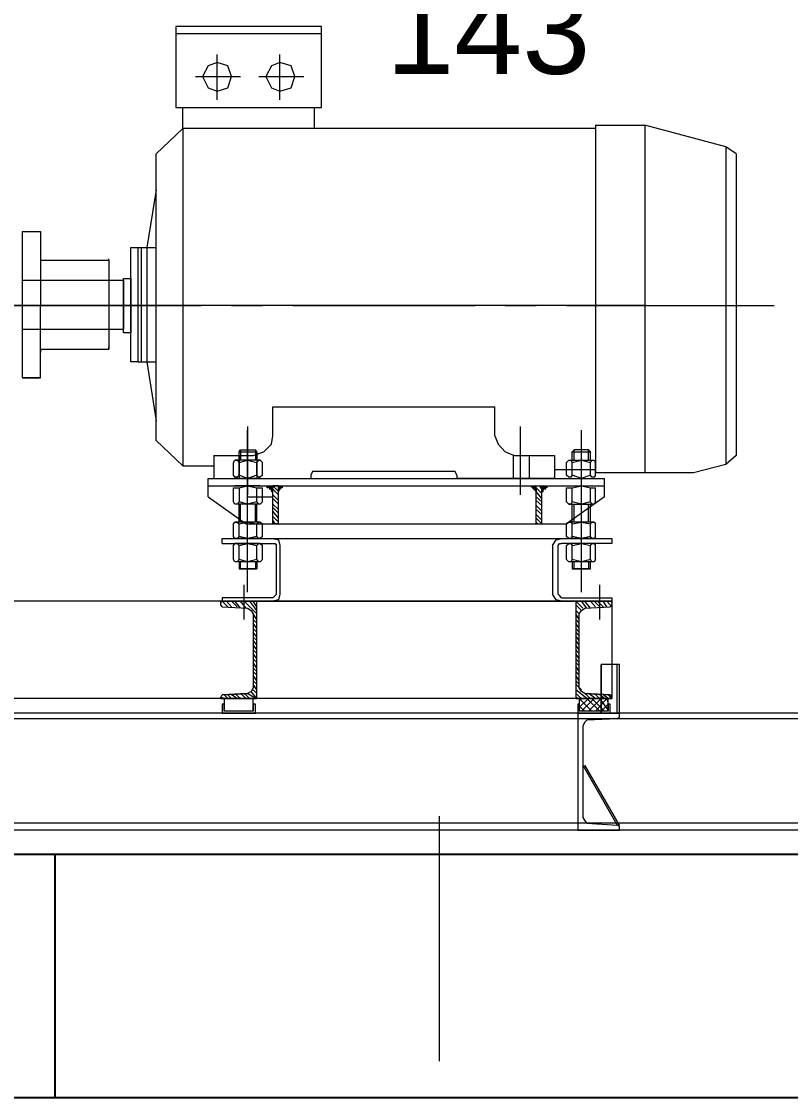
# Model space of a CAD drawing. Header units: millimetres. Extents: x 3220 to 226993, y 817 to 176024.
# Drawn here: x 124436 to 126016, y 145444 to 147654 of the extents above; entities that cross this region are included whole.
import ezdxf

# ---------------------------------------------------------------- set-up
doc = ezdxf.new("R2010")
doc.units = ezdxf.units.MM
doc.layers.add('Repère', color=76, linetype='Continuous')
doc.styles.get("Standard").update_dxf_attribs({"font": 'arial.ttf'})

# ---------------------------------------------------------------- blocks, each defined once
blk = doc.blocks.new('section 4-3')
for p, q in [((-250, 10000), (15250, 10000)), ((250, 9500), (14750, 9500))]:
    blk.add_line(p, q)
blk.add_lwpolyline([(4100, 10000), (4100, 9500)])
blk = doc.blocks.new('ligne broyage 2')
at = {"color": 7, "linetype": 'Continuous', "lineweight": 5, "true_color": 0x000007}
for points in [[(752.7, 9308.5), (752.7, 9474.9), (1052.2, 9474.9), (1052.2, 9308.5)], [(1052.2, 9460.4), (752.7, 9460.4), (752.7, 9460.4)], [(838.1, 9324.4), (838.1, 9417)], [(966.8, 9324.4), (966.8, 9417)], [(881.5, 9372.2), (788.9, 9372.2)], [(1011.7, 9372.2), (919.1, 9372.2)], [(1052.2, 9308.5), (752.7, 9308.5)], [(767.2, 9265.1), (767.2, 9308.5)], [(1037.7, 9265.1), (1037.7, 9308.5)], [(88.8, 9272.4), (88.8, 8557.8), (88.8, 8557.8)], [(1037.7, 9265.1), (1092.7, 9213.1), (1092.7, 9213.1)], [(-77.6, 9227.5), (-77.6, 8575.1), (-77.6, 8575.1)], [(1092.7, 9139.3), (1111.5, 9020.7), (1111.5, 8902)], [(1367.5, 9053.9), (1329.9, 9053.9)], [(1329.9, 9053.9), (1329.9, 8902)], [(1367.5, 9053.9), (1367.5, 8753)], [(1123.1, 9020.7), (1123.1, 8786.3), (1123.1, 8786.3)], [(1144.8, 8902), (1144.8, 9020.7), (1130.3, 9020.7), (1130.3, 8902)], [(1189.6, 8994.6), (1189.6, 8997.5), (1189.6, 8997.5)], [(1329.9, 8997.5), (1329.9, 8994.6), (1189.6, 8994.6), (1189.6, 8812.4)], [(1189.6, 8994.6), (1189.6, 8812.4)], [(1367.5, 8954.1), (1159.2, 8954.1), (1159.2, 8852.9)], [(1367.5, 8954.1), (1367.5, 8852.9), (1367.5, 8852.9)], [(249.3, 8902), (-177.4, 8902), (-177.4, 8902)], [(375.2, 8902), (311.5, 8902)], [(812, 8902), (437.4, 8902)], [(937.9, 8902), (874.3, 8902)], [(1426.8, 8902), (1000.1, 8902)], [(1111.5, 8902), (1111.5, 8786.3), (1092.7, 8664.8)], [(1130.3, 8902), (1130.3, 8786.3), (1144.8, 8786.3), (1144.8, 8902)], [(1329.9, 8753), (1329.9, 8902)], [(1367.5, 8852.9), (1159.2, 8852.9)], [(1189.6, 8812.4), (1189.6, 8816.7)], [(1327, 8812.4), (1189.6, 8812.4)], [(1327, 8812.4), (1329.9, 8809.5), (1329.9, 8805.1)], [(1367.5, 8753), (1329.9, 8753)], [(1329.9, 8753), (1367.5, 8753)], [(852.6, 8693.7), (396.9, 8693.7)], [(344.8, 8653.2), (344.8, 8512.9)], [(904.6, 8653.2), (904.6, 8512.9)], [(273.9, 8593.9), (273.9, 8546.2), (475, 8546.2)], [(326, 8593.9), (326, 8546.2)], [(359.3, 8593.9), (359.3, 8546.2)], [(885.8, 8593.9), (885.8, 8546.2)], [(922, 8593.9), (922, 8546.2)], [(475, 8553.4), (477.9, 8560.7), (485.1, 8560.7)], [(475, 8553.4), (475, 8546.2), (475, 8546.2)], [(485.1, 8560.7), (771.5, 8560.7), (774.4, 8553.4), (774.4, 8546.2)], [(300, 8524.5), (304.3, 8531.7)], [(974.1, 8546.2), (774.4, 8546.2), (774.4, 8546.2)], [(841, 8527.4), (841, 8531.7)], [(841, 8520.1), (852.6, 8531.7)], [(985.6, 8508.6), (985.6, 8546.2), (985.6, 8546.2)], [(300, 8515.8), (311.5, 8527.4)], [(300, 8505.7), (311.5, 8520.1)], [(300, 8498.5), (311.5, 8508.6)], [(841, 8512.9), (852.6, 8524.5)], [(841, 8501.3), (852.6, 8512.9)], [(300, 8491.2), (311.5, 8501.3)], [(300, 8479.6), (311.5, 8491.2)], [(841, 8494.1), (852.6, 8505.7)], [(841, 8482.5), (852.6, 8494.1)], [(841, 8475.3), (852.6, 8486.9)], [(300, 8472.4), (311.5, 8482.5)], [(300, 8460.8), (311.5, 8472.4)], [(300, 8453.6), (311.5, 8465.2)], [(841, 8465.2), (852.6, 8479.6)], [(841, 8456.5), (852.6, 8468.1)], [(308.6, 8453.6), (311.5, 8456.5)], [(848.2, 8453.6), (852.6, 8460.8)], [(156.7, 8290.1), (156.7, 8294.5)], [(156.7, 8282.9), (166.9, 8294.5)], [(156.7, 8290.1), (156.7, 8294.5), (263.8, 8294.5)], [(156.7, 8294.5), (156.7, 8094.9)], [(956.7, 8294.5), (156.7, 8294.5)], [(156.7, 8294.5), (2514.7, 8294.5)], [(156.7, 8290.1), (156.7, 8287.2), (159.6, 8282.9)], [(159.6, 8294.5), (922, 8294.5)], [(166.9, 8282.9), (174.1, 8294.5)], [(174.1, 8282.9), (185.7, 8294.5)], [(181.3, 8282.9), (192.9, 8294.5)], [(190, 8282.9), (200.1, 8294.5)], [(200.1, 8280), (211.7, 8294.5)], [(207.4, 8280), (219, 8294.5)], [(216.1, 8280), (230.5, 8294.5)], [(219, 8275.7), (230.5, 8287.2)], [(230.5, 8294.5), (230.5, 8094.9)], [(822.2, 8294.5), (259.5, 8294.5)], [(852.6, 8294.5), (956.7, 8294.5)], [(885.8, 8094.9), (885.8, 8294.5), (959.6, 8294.5), (855.4, 8294.5)], [(885.8, 8282.9), (893.1, 8294.5)], [(885.8, 8275.7), (900.3, 8294.5)], [(885.8, 8268.4), (911.9, 8294.5)], [(885.8, 8294.5), (959.6, 8294.5)], [(907.5, 8280), (919.1, 8294.5)], [(919.1, 8280), (930.7, 8294.5)], [(926.3, 8282.9), (937.9, 8294.5)], [(937.9, 8282.9), (948, 8294.5)], [(945.1, 8282.9), (956.7, 8294.5)], [(956.7, 8282.9), (959.6, 8287.2), (959.6, 8290.1)], [(956.7, 8282.9), (959.6, 8287.2)], [(959.6, 8294.5), (959.6, 8290.1), (959.6, 8290.1)], [(211.7, 8280), (159.6, 8282.9)], [(223.3, 8268.4), (219, 8275.7), (211.7, 8280)], [(223.3, 8268.4), (230.5, 8275.7)], [(223.3, 8256.9), (230.5, 8268.4)], [(223.3, 8116.6), (223.3, 8268.4)], [(885.8, 8256.9), (893.1, 8268.4)], [(904.6, 8280), (897.4, 8275.7), (893.1, 8268.4)], [(893.1, 8268.4), (893.1, 8116.6), (893.1, 8116.6)], [(956.7, 8282.9), (904.6, 8280)], [(223.3, 8249.6), (230.5, 8256.9)], [(223.3, 8238.1), (230.5, 8249.6)], [(885.8, 8249.6), (893.1, 8256.9)], [(885.8, 8238.1), (893.1, 8249.6)], [(223.3, 8230.8), (230.5, 8238.1)], [(223.3, 8223.6), (230.5, 8230.8)], [(223.3, 8213.5), (230.5, 8223.6)], [(885.8, 8230.8), (893.1, 8238.1)], [(885.8, 8220.7), (893.1, 8230.8)], [(885.8, 8213.5), (893.1, 8220.7)], [(223.3, 8204.8), (230.5, 8213.5)], [(223.3, 8194.7), (230.5, 8204.8)], [(885.8, 8204.8), (893.1, 8213.5)], [(885.8, 8194.7), (893.1, 8204.8)], [(223.3, 8187.4), (230.5, 8194.7)], [(223.3, 8175.9), (230.5, 8187.4)], [(885.8, 8187.4), (893.1, 8194.7)], [(885.8, 8175.9), (893.1, 8187.4)], [(140.8, 8164.3), (178.4, 8164.3), (178.4, 8064.5)], [(140.8, 8064.5), (140.8, 8164.3)], [(140.8, 8064.5), (140.8, 8164.3), (178.4, 8164.3)], [(145.2, 8123.8), (145.2, 8164.3), (145.2, 8164.3)], [(145.2, 8064.5), (145.2, 8164.3)], [(178.4, 8064.5), (178.4, 8164.3)], [(223.3, 8168.6), (230.5, 8175.9)], [(223.3, 8161.4), (230.5, 8168.6)], [(223.3, 8149.8), (230.5, 8161.4)], [(885.8, 8168.6), (893.1, 8175.9)], [(885.8, 8157.1), (893.1, 8168.6)], [(885.8, 8149.8), (893.1, 8157.1)], [(223.3, 8142.6), (230.5, 8149.8)], [(223.3, 8131), (230.5, 8142.6)], [(885.8, 8142.6), (893.1, 8149.8)], [(885.8, 8131), (893.1, 8142.6)], [(207.4, 8094.9), (230.5, 8112.2)], [(211.7, 8105), (219, 8109.3), (223.3, 8116.6)], [(211.7, 8105), (219, 8109.3), (223.3, 8116.6)], [(211.7, 8105), (219, 8109.3), (223.3, 8116.6)], [(211.7, 8105), (219, 8109.3), (223.3, 8116.6)], [(219, 8112.2), (230.5, 8123.8)], [(223.3, 8123.8), (230.5, 8131)], [(885.8, 8123.8), (893.1, 8131)], [(885.8, 8112.2), (893.1, 8123.8)], [(885.8, 8105), (893.1, 8112.2)], [(893.1, 8116.6), (897.4, 8109.3), (904.6, 8105), (956.7, 8102.1)], [(145.2, 8064.5), (145.2, 8105), (145.2, 8105)], [(159.6, 8102.1), (211.7, 8105), (159.6, 8102.1), (156.7, 8097.7), (156.7, 8094.9), (216.1, 8094.9)], [(211.7, 8105), (159.6, 8102.1), (156.7, 8097.7), (156.7, 8094.9)], [(156.7, 8094.9), (164, 8102.1)], [(159.6, 8102.1), (156.7, 8097.7), (156.7, 8094.9)], [(159.6, 8102.1), (156.7, 8097.7), (156.7, 8094.9)], [(159.6, 8102.1), (156.7, 8097.7), (156.7, 8094.9)], [(159.6, 8102.1), (156.7, 8097.7), (156.7, 8094.9)], [(159.6, 8102.1), (156.7, 8097.7), (156.7, 8094.9)], [(159.6, 8102.1), (156.7, 8097.7), (156.7, 8094.9)], [(156.7, 8094.9), (156.7, 8097.7), (156.7, 8097.7)], [(156.7, 8094.9), (156.7, 8097.7), (156.7, 8097.7)], [(156.7, 8094.9), (216.1, 8094.9)], [(156.7, 8094.9), (216.1, 8094.9), (216.1, 8094.9)], [(230.5, 8094.9), (156.7, 8094.9), (156.7, 8094.9)], [(230.5, 8094.9), (156.7, 8094.9), (156.7, 8094.9)], [(230.5, 8094.9), (156.7, 8094.9), (156.7, 8094.9)], [(156.7, 8094.9), (2514.7, 8094.9)], [(159.6, 8102.1), (211.7, 8105), (211.7, 8105)], [(164, 8094.9), (174.1, 8102.1)], [(164, 8068.8), (164, 8094.9)], [(164, 8068.8), (164, 8094.9)], [(164, 8086.2), (166.9, 8094.9)], [(164, 8071.7), (181.3, 8094.9)], [(190, 8068.8), (166.9, 8094.9)], [(171.2, 8094.9), (181.3, 8102.1)], [(171.2, 8068.8), (197.3, 8094.9)], [(204.5, 8068.8), (178.4, 8094.9)], [(181.3, 8094.9), (192.9, 8105)], [(181.3, 8068.8), (207.4, 8094.9)], [(190, 8094.9), (204.5, 8105)], [(219, 8068.8), (192.9, 8094.9)], [(197.3, 8068.8), (223.3, 8094.9)], [(200.1, 8094.9), (211.7, 8105)], [(223.3, 8076), (204.5, 8094.9)], [(219, 8094.9), (230.5, 8105)], [(223.3, 8090.5), (219, 8094.9)], [(223.3, 8094.9), (223.3, 8068.8)], [(226.2, 8094.9), (230.5, 8097.7)], [(885.8, 8094.9), (897.4, 8109.3)], [(888.7, 8094.9), (904.6, 8105)], [(900.3, 8094.9), (911.9, 8105)], [(907.5, 8094.9), (919.1, 8105)], [(919.1, 8094.9), (930.7, 8105)], [(926.3, 8094.9), (937.9, 8102.1)], [(937.9, 8094.9), (945.1, 8102.1)], [(945.1, 8094.9), (952.4, 8102.1)], [(952.4, 8094.9), (959.6, 8097.7)], [(959.6, 8094.9), (959.6, 8097.7), (956.7, 8102.1)], [(959.6, 8094.9), (959.6, 8097.7), (959.6, 8097.7)], [(178.4, 8068.8), (164, 8083.3)], [(164, 8068.8), (164, 8071.7)], [(211.7, 8068.8), (223.3, 8078.9)], [(-1428.7, 8064.5), (2448.1, 8064.5)], [(-1428.7, 8052.9), (2448.1, 8052.9)], [(140.8, 7834.5), (211.7, 7957.4), (211.7, 7957.4)], [(216.1, 7957.4), (145.2, 7834.5), (140.8, 7834.5)], [(-1428.7, 7838.8), (2448.1, 7838.8)], [(-1428.7, 7824.3), (2448.1, 7824.3)]]:
    blk.add_lwpolyline(points, dxfattribs=at)
for points in [[(807.7, 9372.2), (814.9, 9393.9), (838.1, 9401.1), (855.4, 9393.9), (867, 9372.2), (855.4, 9349), (838.1, 9341.8), (814.9, 9349)], [(937.9, 9372.2), (945.1, 9393.9), (966.8, 9401.1), (985.6, 9393.9), (997.2, 9372.2), (985.6, 9349), (966.8, 9341.8), (945.1, 9349)], [(1159.2, 8845.6), (1159.2, 8957), (1144.8, 8957), (1144.8, 8845.6)], [(216.1, 8094.9), (156.7, 8094.9)], [(230.5, 8094.9), (156.7, 8094.9)], [(164, 8068.8), (223.3, 8068.8), (223.3, 8083.3), (226.2, 8083.3), (226.2, 8064.5), (159.6, 8064.5), (159.6, 8083.3), (164, 8083.3)], [(164, 8068.8), (223.3, 8068.8), (223.3, 8083.3), (226.2, 8083.3), (226.2, 8064.5), (159.6, 8064.5), (159.6, 8083.3), (164, 8083.3)], [(893.1, 8068.8), (952.4, 8068.8), (952.4, 8083.3), (956.7, 8083.3), (956.7, 8064.5), (888.7, 8064.5), (888.7, 8083.3), (893.1, 8083.3)]]:
    blk.add_lwpolyline(points, close=True, dxfattribs=at)
at = {"color": 7, "linetype": 'Continuous', "lineweight": 15, "true_color": 0x000007}
for points in [[(-99.3, 9213.1), (-77.6, 9227.5), (88.8, 9272.4)], [(190, 9272.4), (88.8, 9272.4), (88.8, 9272.4)], [(190, 9272.4), (190, 8557.8)], [(190, 9265.1), (1037.7, 9265.1), (1037.7, 8572.2)], [(-99.3, 9213.1), (-99.3, 8593.9), (-99.3, 8593.9)], [(1092.7, 8624.3), (1092.7, 9213.1), (1092.7, 9213.1)], [(1130.3, 9020.7), (1092.7, 9020.7), (1092.7, 9020.7)], [(1130.3, 8786.3), (1092.7, 8786.3), (1092.7, 8786.3)], [(396.9, 8634.4), (396.9, 8693.7)], [(852.6, 8634.4), (852.6, 8693.7)], [(396.9, 8634.4), (389.6, 8617.1), (375.2, 8601.2), (356.4, 8593.9)], [(893.1, 8593.9), (871.4, 8601.2), (855.4, 8617.1), (852.6, 8634.4)], [(1037.7, 8572.2), (1092.7, 8624.3), (1092.7, 8624.3)], [(-99.3, 8593.9), (-77.6, 8575.1), (-11.1, 8557.8), (190, 8557.8)], [(356.4, 8593.9), (273.9, 8593.9), (273.9, 8593.9)], [(974.1, 8593.9), (893.1, 8593.9), (893.1, 8593.9)], [(974.1, 8593.9), (974.1, 8546.2)], [(273.9, 8565), (190, 8565)], [(1037.7, 8572.2), (974.1, 8572.2)], [(985.6, 8546.2), (171.2, 8546.2)], [(171.2, 8508.6), (171.2, 8546.2)], [(985.6, 8531.7), (171.2, 8531.7)], [(300, 8520.1), (289.8, 8531.7), (289.8, 8527.4), (289.8, 8531.7), (289.8, 8527.4), (289.8, 8531.7)], [(292.7, 8527.4), (292.7, 8531.7), (292.7, 8527.4), (292.7, 8531.7), (292.7, 8527.4), (292.7, 8531.7)], [(300, 8453.6), (300, 8531.7)], [(311.5, 8531.7), (300, 8531.7)], [(311.5, 8453.6), (311.5, 8531.7)], [(315.9, 8527.4), (311.5, 8531.7), (318.8, 8527.4), (315.9, 8531.7), (318.8, 8527.4), (315.9, 8531.7), (318.8, 8527.4), (315.9, 8531.7), (318.8, 8527.4), (315.9, 8531.7), (318.8, 8527.4), (315.9, 8531.7), (318.8, 8527.4), (318.8, 8531.7), (318.8, 8527.4), (318.8, 8531.7), (318.8, 8527.4), (318.8, 8531.7), (318.8, 8527.4), (318.8, 8531.7), (318.8, 8527.4), (318.8, 8531.7)], [(323.1, 8531.7), (311.5, 8520.1), (311.5, 8520.1)], [(841, 8520.1), (833.7, 8531.7), (833.7, 8527.4), (833.7, 8531.7), (833.7, 8527.4), (833.7, 8531.7), (833.7, 8527.4), (833.7, 8531.7), (833.7, 8527.4), (833.7, 8531.7)], [(838.1, 8527.4), (841, 8531.7), (838.1, 8527.4), (841, 8531.7), (838.1, 8524.5), (841, 8531.7), (838.1, 8524.5), (841, 8531.7), (838.1, 8524.5), (841, 8531.7)], [(841, 8531.7), (852.6, 8531.7)], [(841, 8453.6), (841, 8531.7)], [(852.6, 8531.7), (859.8, 8524.5), (855.4, 8531.7), (859.8, 8524.5), (855.4, 8531.7), (859.8, 8524.5), (855.4, 8531.7), (859.8, 8527.4), (855.4, 8531.7), (859.8, 8527.4), (855.4, 8531.7), (859.8, 8527.4), (859.8, 8531.7), (859.8, 8527.4), (859.8, 8531.7), (859.8, 8527.4)], [(864.1, 8527.4), (864.1, 8531.7), (864.1, 8527.4), (864.1, 8531.7), (864.1, 8527.4), (864.1, 8531.7), (852.6, 8520.1)], [(852.6, 8453.6), (852.6, 8531.7)], [(864.1, 8527.4), (859.8, 8531.7), (864.1, 8527.4), (859.8, 8531.7), (864.1, 8527.4), (859.8, 8531.7), (864.1, 8527.4), (859.8, 8531.7)], [(171.2, 8508.6), (249.3, 8453.6)], [(297.1, 8524.5), (300, 8527.4), (297.1, 8524.5), (300, 8527.4), (297.1, 8524.5), (300, 8527.4), (297.1, 8524.5), (300, 8527.4)], [(300, 8520.1), (300, 8524.5), (300, 8524.5)], [(311.5, 8524.5), (315.9, 8524.5), (311.5, 8524.5), (315.9, 8524.5), (311.5, 8527.4), (315.9, 8524.5), (311.5, 8527.4), (315.9, 8524.5), (311.5, 8527.4), (315.9, 8524.5), (311.5, 8527.4), (315.9, 8524.5), (311.5, 8527.4), (315.9, 8524.5), (311.5, 8527.4)], [(838.1, 8524.5), (841, 8527.4), (838.1, 8524.5), (841, 8527.4), (838.1, 8524.5), (841, 8527.4), (838.1, 8524.5), (841, 8527.4), (838.1, 8524.5), (841, 8527.4), (838.1, 8524.5), (841, 8527.4)], [(838.1, 8524.5), (841, 8524.5), (841, 8520.1), (841, 8524.5), (841, 8520.1), (841, 8524.5), (841, 8520.1), (841, 8524.5)], [(841, 8520.1), (841, 8524.5), (841, 8524.5)], [(855.4, 8524.5), (852.6, 8524.5), (855.4, 8524.5), (852.6, 8524.5), (855.4, 8524.5), (852.6, 8527.4), (855.4, 8524.5), (852.6, 8527.4), (855.4, 8524.5), (852.6, 8527.4), (859.8, 8524.5), (852.6, 8527.4), (859.8, 8524.5), (852.6, 8527.4), (859.8, 8524.5), (852.6, 8527.4)], [(904.6, 8508.6), (852.6, 8508.6)], [(985.6, 8508.6), (907.5, 8453.6), (907.5, 8453.6)], [(907.5, 8453.6), (249.3, 8453.6)], [(311.5, 8453.6), (300, 8453.6)], [(841, 8453.6), (852.6, 8453.6)], [(259.5, 8423.2), (156.7, 8423.2)], [(956.7, 8423.2), (156.7, 8423.2)], [(156.7, 8423.2), (156.7, 8413.1)], [(278.3, 8408.8), (271, 8420.3), (259.5, 8423.2)], [(852.6, 8423.2), (841, 8420.3), (838.1, 8408.8)], [(956.7, 8413.1), (956.7, 8423.2), (852.6, 8423.2)], [(156.7, 8413.1), (259.5, 8413.1)], [(266.7, 8408.8), (263.8, 8413.1), (259.5, 8413.1)], [(266.7, 8308.9), (266.7, 8408.8)], [(278.3, 8408.8), (278.3, 8308.9)], [(838.1, 8408.8), (838.1, 8308.9)], [(852.6, 8413.1), (848.2, 8413.1), (845.3, 8408.8)], [(845.3, 8308.9), (845.3, 8408.8)], [(956.7, 8413.1), (852.6, 8413.1), (852.6, 8413.1)], [(259.5, 8301.7), (156.7, 8301.7)], [(156.7, 8301.7), (156.7, 8294.5), (156.7, 8294.5)], [(156.7, 8301.7), (156.7, 8094.9), (156.7, 8094.9)], [(156.7, 8294.5), (2514.7, 8294.5)], [(263.8, 8294.5), (156.7, 8294.5)], [(956.7, 8294.5), (156.7, 8294.5)], [(156.7, 8294.5), (156.7, 8287.2), (159.6, 8282.9)], [(159.6, 8294.5), (922, 8294.5)], [(230.5, 8294.5), (230.5, 8094.9)], [(259.5, 8301.7), (263.8, 8306.1), (266.7, 8308.9)], [(259.5, 8294.5), (271, 8297.4), (278.3, 8308.9)], [(822.2, 8294.5), (259.5, 8294.5)], [(838.1, 8308.9), (841, 8297.4), (852.6, 8294.5)], [(845.3, 8308.9), (848.2, 8306.1), (852.6, 8301.7)], [(852.6, 8301.7), (956.7, 8301.7), (956.7, 8301.7)], [(956.7, 8301.7), (956.7, 8294.5), (852.6, 8294.5)], [(855.4, 8294.5), (959.6, 8294.5), (885.8, 8294.5)], [(885.8, 8094.9), (885.8, 8294.5)], [(956.7, 8282.9), (959.6, 8287.2), (959.6, 8294.5), (885.8, 8294.5)], [(956.7, 8301.7), (956.7, 8294.5)], [(956.7, 8301.7), (956.7, 8294.5)], [(956.7, 8301.7), (956.7, 8294.5), (956.7, 8294.5)], [(211.7, 8280), (159.6, 8282.9), (159.6, 8282.9)], [(223.3, 8268.4), (219, 8275.7), (211.7, 8280)], [(223.3, 8116.6), (223.3, 8268.4)], [(904.6, 8280), (897.4, 8275.7), (893.1, 8268.4)], [(893.1, 8268.4), (893.1, 8116.6)], [(956.7, 8282.9), (904.6, 8280), (904.6, 8280)], [(211.7, 8105), (219, 8109.3), (223.3, 8116.6)], [(211.7, 8105), (219, 8109.3), (223.3, 8116.6)], [(211.7, 8105), (219, 8109.3), (223.3, 8116.6)], [(211.7, 8105), (219, 8109.3), (223.3, 8116.6)], [(893.1, 8116.6), (897.4, 8109.3), (904.6, 8105)], [(893.1, 8116.6), (897.4, 8109.3), (904.6, 8105)], [(156.7, 8094.9), (2514.7, 8094.9)], [(230.5, 8094.9), (156.7, 8094.9), (216.1, 8094.9)], [(216.1, 8094.9), (156.7, 8094.9), (230.5, 8094.9)], [(230.5, 8094.9), (156.7, 8094.9)], [(156.7, 8094.9), (216.1, 8094.9), (216.1, 8094.9)], [(159.6, 8102.1), (211.7, 8105), (211.7, 8105)], [(159.6, 8102.1), (211.7, 8105)], [(159.6, 8102.1), (211.7, 8105)], [(159.6, 8102.1), (211.7, 8105)], [(223.3, 8094.9), (223.3, 8068.8), (223.3, 8068.8)], [(959.6, 8094.9), (885.8, 8094.9), (885.8, 8094.9)], [(885.8, 8094.9), (959.6, 8094.9), (959.6, 8094.9)], [(959.6, 8094.9), (885.8, 8094.9), (885.8, 8094.9)], [(885.8, 8094.9), (959.6, 8094.9), (959.6, 8094.9)], [(893.1, 8068.8), (893.1, 8094.9), (893.1, 8094.9)], [(959.6, 8094.9), (959.6, 8097.7), (956.7, 8102.1), (904.6, 8105)], [(959.6, 8094.9), (959.6, 8097.7), (956.7, 8102.1), (904.6, 8105)], [(952.4, 8094.9), (952.4, 8068.8), (952.4, 8068.8)], [(226.2, 8064.5), (226.2, 7824.3), (140.8, 7824.3)], [(226.2, 8064.5), (140.8, 8064.5), (140.8, 8064.5)], [(140.8, 8061.6), (140.8, 8064.5), (140.8, 8064.5)], [(145.2, 8052.9), (140.8, 8057.2), (140.8, 8061.6)], [(145.2, 8052.9), (207.4, 8050), (211.7, 8045.7), (216.1, 8038.4), (216.1, 7850.4)], [(216.1, 7850.4), (211.7, 7843.1), (207.4, 7838.8)], [(140.8, 7824.3), (140.8, 7831.6), (145.2, 7834.5)], [(207.4, 7838.8), (145.2, 7834.5), (145.2, 7834.5)]]:
    blk.add_lwpolyline(points, dxfattribs=at)
at = {"color": 1, "linetype": 'Continuous', "lineweight": 5, "true_color": 0x000001}
for points in [[(85.9, 8902), (2673.8, 8902), (2673.8, 8902)], [(1512.2, 8902), (1166.5, 8902)], [(219, 8313.3), (219, 8646), (219, 8646)], [(904.6, 8313.3), (904.6, 8646), (904.6, 8646)], [(511.2, 7853.3), (511.2, 7349.9), (511.2, 7349.9)]]:
    blk.add_lwpolyline(points, dxfattribs=at)
at = {"color": 5, "linetype": 'Continuous', "lineweight": 5, "true_color": 0x000005}
for points in [[(204.5, 8583.8), (204.5, 8605.5), (200.1, 8601.2)], [(237.8, 8601.2), (200.1, 8601.2)], [(200.1, 8583.8), (200.1, 8601.2), (200.1, 8601.2)], [(204.5, 8605.5), (233.4, 8605.5), (233.4, 8605.5)], [(233.4, 8583.8), (233.4, 8605.5), (237.8, 8601.2)], [(237.8, 8583.8), (237.8, 8601.2), (237.8, 8601.2)], [(885.8, 8601.2), (888.7, 8605.5), (888.7, 8583.8)], [(922, 8601.2), (885.8, 8601.2), (885.8, 8583.8)], [(919.1, 8605.5), (888.7, 8605.5), (888.7, 8605.5)], [(922, 8583.8), (922, 8601.2), (919.1, 8605.5), (919.1, 8583.8)], [(200.1, 8579.5), (197.3, 8583.8), (192.9, 8583.8), (190, 8579.5)], [(190, 8553.4), (190, 8579.5)], [(245, 8583.8), (192.9, 8583.8)], [(237.8, 8579.5), (219, 8583.8), (200.1, 8579.5)], [(200.1, 8553.4), (200.1, 8579.5)], [(249.3, 8579.5), (245, 8583.8), (240.6, 8583.8), (237.8, 8579.5)], [(237.8, 8553.4), (237.8, 8579.5)], [(249.3, 8553.4), (249.3, 8579.5)], [(885.8, 8579.5), (881.5, 8583.8), (878.6, 8583.8), (874.3, 8579.5)], [(874.3, 8553.4), (874.3, 8579.5)], [(878.6, 8583.8), (930.7, 8583.8), (930.7, 8583.8)], [(922, 8579.5), (904.6, 8583.8), (885.8, 8579.5)], [(885.8, 8553.4), (885.8, 8579.5)], [(933.6, 8579.5), (930.7, 8583.8), (926.3, 8583.8), (922, 8579.5)], [(922, 8553.4), (922, 8579.5)], [(933.6, 8553.4), (933.6, 8579.5)], [(190, 8553.4), (192.9, 8549.1), (197.3, 8549.1), (200.1, 8553.4)], [(200.1, 8553.4), (219, 8546.2), (237.8, 8553.4)], [(237.8, 8553.4), (240.6, 8549.1), (245, 8549.1), (249.3, 8553.4)], [(874.3, 8553.4), (878.6, 8549.1), (881.5, 8549.1), (885.8, 8553.4)], [(885.8, 8553.4), (904.6, 8546.2), (922, 8553.4)], [(922, 8553.4), (926.3, 8549.1), (930.7, 8549.1), (933.6, 8553.4)], [(245, 8546.2), (192.9, 8546.2), (192.9, 8546.2)], [(245, 8531.7), (192.9, 8531.7)], [(237.8, 8527.4), (219, 8531.7), (200.1, 8527.4)], [(907.5, 8546.2), (240.6, 8546.2), (240.6, 8546.2)], [(878.6, 8546.2), (930.7, 8546.2)], [(878.6, 8531.7), (930.7, 8531.7)], [(922, 8527.4), (904.6, 8531.7), (885.8, 8527.4)], [(190, 8498.5), (190, 8527.4)], [(200.1, 8498.5), (200.1, 8527.4), (190, 8527.4)], [(249.3, 8527.4), (237.8, 8527.4), (237.8, 8527.4)], [(237.8, 8498.5), (237.8, 8527.4)], [(249.3, 8498.5), (249.3, 8527.4)], [(874.3, 8498.5), (874.3, 8527.4)], [(885.8, 8527.4), (874.3, 8527.4), (874.3, 8527.4)], [(885.8, 8498.5), (885.8, 8527.4)], [(933.6, 8527.4), (922, 8527.4), (922, 8498.5)], [(933.6, 8498.5), (933.6, 8527.4), (933.6, 8527.4)], [(190, 8498.5), (192.9, 8494.1), (197.3, 8494.1), (200.1, 8498.5)], [(245, 8494.1), (192.9, 8494.1), (192.9, 8494.1)], [(200.1, 8498.5), (219, 8494.1), (237.8, 8498.5)], [(200.1, 8456.5), (200.1, 8494.1)], [(204.5, 8456.5), (204.5, 8494.1)], [(233.4, 8456.5), (233.4, 8494.1)], [(237.8, 8498.5), (240.6, 8494.1), (245, 8494.1), (249.3, 8498.5)], [(237.8, 8456.5), (237.8, 8494.1)], [(874.3, 8498.5), (878.6, 8494.1), (881.5, 8494.1), (885.8, 8498.5)], [(878.6, 8494.1), (930.7, 8494.1)], [(885.8, 8498.5), (904.6, 8494.1), (922, 8498.5)], [(885.8, 8456.5), (885.8, 8494.1)], [(888.7, 8456.5), (888.7, 8494.1)], [(919.1, 8456.5), (919.1, 8494.1)], [(922, 8498.5), (926.3, 8494.1), (930.7, 8494.1), (933.6, 8498.5)], [(922, 8456.5), (922, 8494.1)], [(200.1, 8453.6), (197.3, 8456.5), (192.9, 8456.5), (190, 8453.6)], [(190, 8427.6), (190, 8453.6)], [(192.9, 8456.5), (245, 8456.5)], [(237.8, 8453.6), (219, 8456.5), (200.1, 8453.6)], [(200.1, 8427.6), (200.1, 8453.6)], [(249.3, 8453.6), (245, 8456.5), (240.6, 8456.5), (237.8, 8453.6)], [(237.8, 8427.6), (237.8, 8453.6)], [(249.3, 8427.6), (249.3, 8453.6)], [(885.8, 8453.6), (881.5, 8456.5), (878.6, 8456.5), (874.3, 8453.6)], [(874.3, 8427.6), (874.3, 8453.6)], [(878.6, 8456.5), (930.7, 8456.5), (930.7, 8456.5)], [(922, 8453.6), (904.6, 8456.5), (885.8, 8453.6)], [(885.8, 8427.6), (885.8, 8453.6)], [(933.6, 8453.6), (930.7, 8456.5), (926.3, 8456.5), (922, 8453.6)], [(922, 8427.6), (922, 8453.6)], [(933.6, 8427.6), (933.6, 8453.6)], [(190, 8427.6), (192.9, 8423.2), (197.3, 8423.2), (200.1, 8427.6)], [(192.9, 8423.2), (245, 8423.2)], [(200.1, 8427.6), (219, 8423.2), (237.8, 8427.6)], [(237.8, 8427.6), (240.6, 8423.2), (245, 8423.2), (249.3, 8427.6)], [(874.3, 8427.6), (878.6, 8423.2), (881.5, 8423.2), (885.8, 8427.6)], [(878.6, 8423.2), (930.7, 8423.2)], [(885.8, 8427.6), (904.6, 8423.2), (922, 8427.6)], [(922, 8427.6), (926.3, 8423.2), (930.7, 8423.2), (933.6, 8427.6)], [(200.1, 8408.8), (197.3, 8413.1), (192.9, 8413.1), (190, 8408.8)], [(190, 8379.8), (190, 8408.8)], [(192.9, 8413.1), (245, 8413.1)], [(237.8, 8408.8), (219, 8413.1), (200.1, 8408.8)], [(200.1, 8379.8), (200.1, 8408.8)], [(249.3, 8408.8), (245, 8413.1), (240.6, 8413.1), (237.8, 8408.8)], [(237.8, 8379.8), (237.8, 8408.8)], [(249.3, 8379.8), (249.3, 8408.8)], [(885.8, 8408.8), (881.5, 8413.1), (878.6, 8413.1), (874.3, 8408.8)], [(874.3, 8379.8), (874.3, 8408.8)], [(878.6, 8413.1), (930.7, 8413.1)], [(922, 8408.8), (904.6, 8413.1), (885.8, 8408.8)], [(885.8, 8379.8), (885.8, 8408.8)], [(933.6, 8408.8), (930.7, 8413.1), (926.3, 8413.1), (922, 8408.8)], [(922, 8379.8), (922, 8408.8)], [(933.6, 8379.8), (933.6, 8408.8)], [(190, 8379.8), (192.9, 8375.5), (197.3, 8375.5), (200.1, 8379.8)], [(192.9, 8375.5), (245, 8375.5)], [(200.1, 8379.8), (219, 8375.5), (237.8, 8379.8)], [(204.5, 8361), (200.1, 8361), (200.1, 8375.5)], [(204.5, 8375.5), (204.5, 8361), (204.5, 8361)], [(237.8, 8361), (233.4, 8361), (233.4, 8375.5)], [(237.8, 8379.8), (240.6, 8375.5), (245, 8375.5), (249.3, 8379.8)], [(237.8, 8375.5), (237.8, 8361), (237.8, 8361)], [(874.3, 8379.8), (878.6, 8375.5), (881.5, 8375.5), (885.8, 8379.8)], [(878.6, 8375.5), (930.7, 8375.5)], [(885.8, 8379.8), (904.6, 8375.5), (922, 8379.8)], [(885.8, 8375.5), (885.8, 8361), (885.8, 8361)], [(888.7, 8375.5), (888.7, 8361), (885.8, 8361)], [(922, 8361), (919.1, 8361), (919.1, 8375.5)], [(922, 8379.8), (926.3, 8375.5), (930.7, 8375.5), (933.6, 8379.8)], [(922, 8375.5), (922, 8361), (922, 8361)], [(200.1, 8361), (237.8, 8361)], [(233.4, 8361), (204.5, 8361)], [(885.8, 8361), (922, 8361)], [(919.1, 8361), (888.7, 8361)], [(181.3, 8256.9), (181.3, 8327.8), (181.3, 8327.8)], [(911.9, 8256.9), (911.9, 8327.8), (911.9, 8327.8)]]:
    blk.add_lwpolyline(points, dxfattribs=at)
at = {"color": 7, "linetype": 'Continuous', "lineweight": 15, "true_color": 0x000007}
for points in [[(289.8, 8527.4), (292.7, 8531.7), (289.8, 8527.4), (292.7, 8531.7), (289.8, 8527.4), (292.7, 8531.7)], [(292.7, 8527.4), (297.1, 8531.7), (292.7, 8527.4), (297.1, 8531.7), (292.7, 8527.4), (297.1, 8531.7)], [(292.7, 8524.5), (297.1, 8531.7), (292.7, 8524.5), (297.1, 8531.7), (292.7, 8524.5), (300, 8531.7), (292.7, 8524.5), (300, 8527.4), (292.7, 8524.5), (300, 8527.4)], [(315.9, 8524.5), (311.5, 8531.7), (315.9, 8524.5), (311.5, 8531.7), (315.9, 8524.5), (311.5, 8531.7)], [(833.7, 8527.4), (838.1, 8531.7), (833.7, 8527.4), (838.1, 8531.7), (833.7, 8527.4), (838.1, 8531.7), (833.7, 8527.4), (838.1, 8531.7), (833.7, 8527.4), (838.1, 8531.7)], [(297.1, 8524.5), (300, 8524.5), (297.1, 8524.5), (300, 8524.5)], [(297.1, 8520.1), (300, 8524.5), (297.1, 8520.1), (300, 8524.5), (297.1, 8520.1), (300, 8524.5), (297.1, 8520.1), (300, 8520.1), (297.1, 8520.1), (300, 8520.1)], [(311.5, 8520.1), (311.5, 8524.5), (311.5, 8520.1), (311.5, 8524.5), (311.5, 8520.1), (311.5, 8524.5)], [(855.4, 8520.1), (852.6, 8520.1), (855.4, 8520.1), (852.6, 8520.1), (855.4, 8520.1), (852.6, 8520.1), (855.4, 8520.1), (852.6, 8524.5), (855.4, 8520.1), (852.6, 8524.5), (855.4, 8520.1), (852.6, 8524.5)], [(230.5, 8094.9), (156.7, 8094.9), (216.1, 8094.9), (156.7, 8094.9)]]:
    blk.add_lwpolyline(points, close=True, dxfattribs=at)

msp = doc.modelspace()

# ---------------------------------------------------------------- block references
at = {"color": 2}
msp.add_blockref('section 4-3', (120404.1, 135943.7), dxfattribs=at)
at = {"xscale": -1}
msp.add_blockref('ligne broyage 2', (125804.9, 138168.5), dxfattribs=at)

# ---------------------------------------------------------------- texts
at = {"layer": 'Repère', "insert": (125184.9, 147726), "char_height": 180, "attachment_point": 1}
msp.add_mtext_dynamic_manual_height_columns('143', width=7197.386, gutter_width=12.5, heights=[0], dxfattribs=at)

doc.saveas('drawing.dxf')
